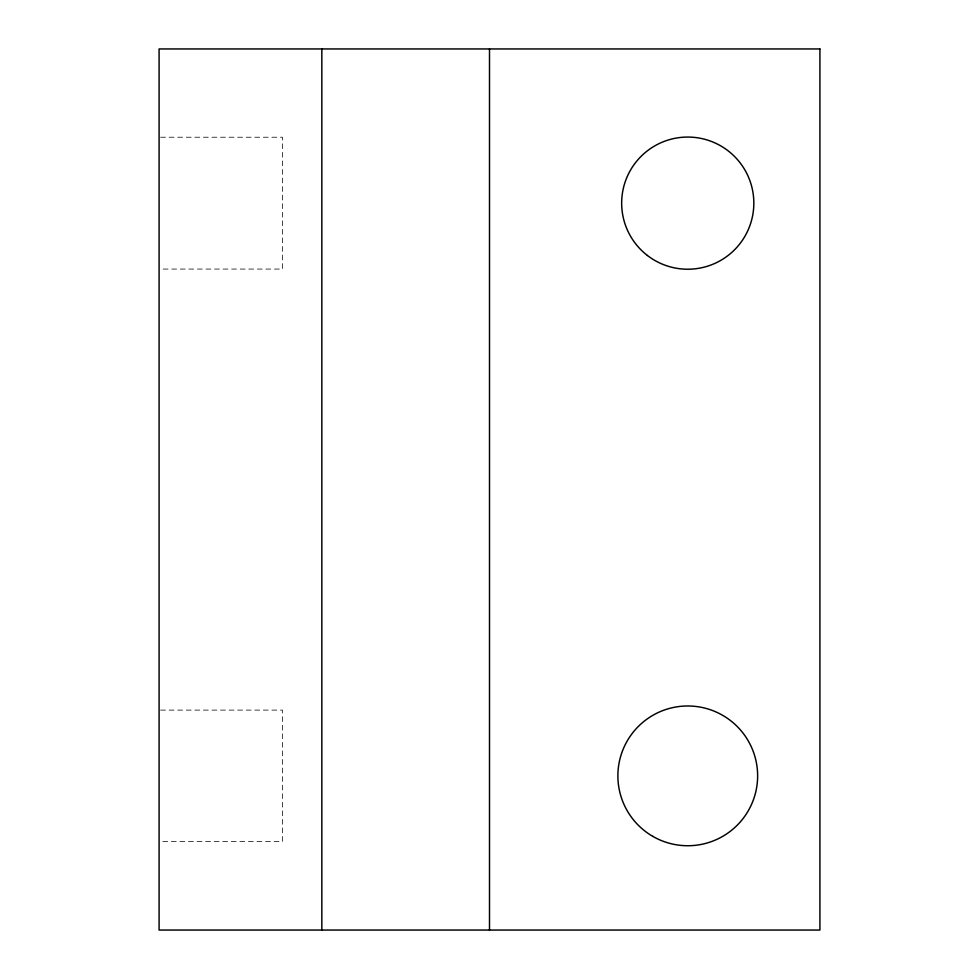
<?xml version="1.0" encoding="UTF-8"?>
<svg xmlns="http://www.w3.org/2000/svg" width="979" height="979" viewBox="0 0 979 979"><rect width="100%" height="100%" fill="white"/><g stroke="black" fill="none" stroke-linecap="round" stroke-linejoin="round"><path stroke-width="0.73" stroke-dasharray="4.89 3.67" d="M160.605 137.219L282.441 137.219L282.441 269.066L160.605 269.066M160.605 710.105L282.441 710.105L282.441 841.61L160.605 841.61"/><path stroke-width="1.47" d="M489.5 48.95L489.5 930.05M321.834 48.95L321.834 930.05M819.912 48.95L159.087 48.95L159.087 930.05L819.912 930.05L819.912 48.95M647.388 255.47A66.082 66.082 0 0 0 753.243 211.929A66.082 66.082 0 0 0 662.612 142.028A66.082 66.082 0 0 0 647.388 255.47M652.809 836.372A69.888 69.888 0 0 0 757.636 775.857A69.888 69.888 0 0 0 652.809 715.343A69.888 69.888 0 0 0 652.809 836.372"/></g></svg>
